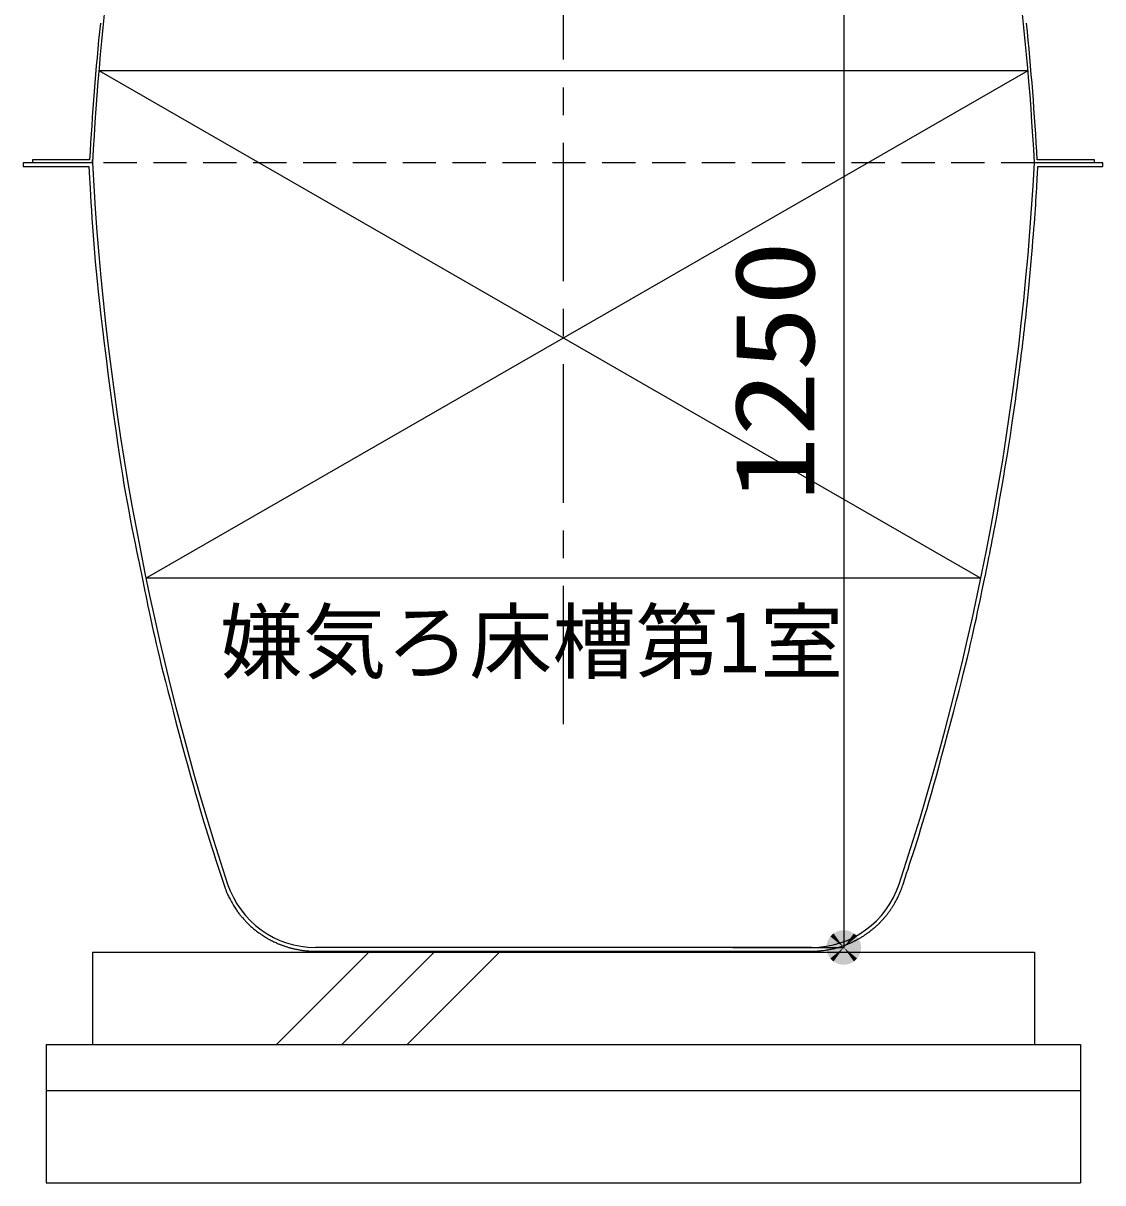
# Model space of a CAD drawing. Units: millimetres, scale not verified. Extents: x -8910 to 8910, y -6308 to 6308.
# Drawn here: x 443 to 1612, y -3613 to -2356 of the extents above; entities that cross this region are included whole.
import ezdxf
from ezdxf.enums import TextEntityAlignment as Align

# ---------------------------------------------------------------- set-up
doc = ezdxf.new("R2010")
doc.units = ezdxf.units.MM
doc.header["$LTSCALE"] = 30
doc.linetypes.add('CHAIN1', pattern=[8, 5, -1, 1, -1])
doc.linetypes.add('DASHED1', pattern=[1.8, 1.2, -0.6])
for name, color, linetype, lineweight in [('0-0_空気管', 3, 'Continuous', 25), ('0-1_機器', 2, 'Continuous', 25), ('0-2_製作', 4, 'Continuous', 25), ('0-4_00クル-フ-6寸法', 132, 'Continuous', 25)]:
    doc.layers.add(name, color=color, linetype=linetype, lineweight=lineweight)
doc.styles.add('ＭＳ ゴシック', font='')
doc.styles.get('ＭＳ ゴシック').set_extended_font_data('MS Gothic')

msp = doc.modelspace()

# ---------------------------------------------------------------- linework, layer by layer
at = {"layer": '0-0_空気管', "linetype": 'CHAIN1'}
msp.add_line((1027.67, -3115.82), (1027.67, -1482.67), dxfattribs=at)
at = {"layer": '0-0_空気管'}
for p, q in [((524.59, -2407.67), (1530.75, -2407.67)), ((524.59, -2407.67), (1479.73, -2957.67)), ((575.61, -2957.67), (1530.75, -2407.67)), ((517.67, -2507.67), (442.67, -2507.67)), ((514.63, -2504.47), (452.67, -2504.47)), ((517.67, -2507.67), (517.67, -2504.47)), ((1611.72, -2507.67), (1537.67, -2507.67)), ((1602.67, -2504.47), (1540.71, -2504.47)), ((1540.99, -2520.41), (1541.46, -2511.67)), ((1541.46, -2511.67), (1611.72, -2511.67)), ((1602.67, -2507.67), (1602.67, -2504.47)), ((1611.72, -2511.67), (1611.72, -2507.67)), ((568.1, -2941.1), (571.72, -2958.61)), ((1479.73, -2957.67), (575.61, -2957.67)), ((1296.29, -3357.67), (759.05, -3357.67))]:
    msp.add_line(p, q, dxfattribs=at)
at = {"layer": '0-0_空気管', "linetype": 'DASHED1'}
msp.add_line((1537.67, -2507.67), (517.67, -2507.67), dxfattribs=at)
at = {"layer": '0-0_空気管'}
for points in [[(442.67, -2511.67), (513.88, -2511.67), (514.54, -2524.12)], [(514.54, -2524.12), (514.83, -2529.34), (515.17, -2535.59), (515.57, -2542.71), (516.02, -2550.56), (516.53, -2558.99), (517.09, -2567.86), (517.7, -2577.02), (518.35, -2586.32), (519.05, -2595.67), (519.81, -2605.17), (520.66, -2614.95), (521.6, -2625.17), (522.67, -2635.98), (523.87, -2647.51), (525.23, -2659.91), (526.76, -2673.33), (528.48, -2687.84), (530.35, -2703.23), (532.35, -2719.19), (534.42, -2735.45), (536.55, -2751.71), (538.67, -2767.69), (540.77, -2783.07), (542.8, -2797.59), (544.73, -2811.01), (546.58, -2823.42), (548.36, -2834.95), (550.09, -2845.75), (551.79, -2855.96), (553.48, -2865.73), (555.18, -2875.2), (556.89, -2884.51), (558.65, -2893.78), (560.41, -2902.88), (562.14, -2911.69), (563.81, -2920.06), (565.39, -2927.85), (566.83, -2934.91), (568.1, -2941.1)], [(1519.87, -2744.43), (1521.09, -2735.07), (1522.29, -2725.7), (1522.89, -2721.01), (1523.49, -2716.33), (1524.08, -2711.65), (1524.66, -2706.96), (1525.23, -2702.27), (1525.8, -2697.58), (1526.36, -2692.88), (1526.91, -2688.1), (1527.46, -2683.18), (1528.03, -2678.04), (1528.6, -2672.62), (1529.2, -2666.83), (1529.82, -2660.6), (1530.49, -2653.87), (1531.19, -2646.61), (1531.91, -2638.91), (1532.66, -2630.92), (1533.4, -2622.79), (1534.13, -2614.67), (1534.84, -2606.71), (1535.51, -2599.03), (1536.13, -2591.8), (1536.69, -2585.11), (1537.19, -2578.95), (1537.64, -2573.22), (1538.05, -2567.86), (1538.42, -2562.79), (1538.76, -2557.94), (1539.07, -2553.24), (1539.37, -2548.61), (1539.65, -2544.01), (1539.92, -2539.47), (1540.18, -2535.08), (1540.42, -2530.91), (1540.63, -2527.03), (1540.83, -2523.5), (1540.99, -2520.41)], [(1483.62, -2958.61), (1484.89, -2952.45), (1485.43, -2949.86), (1486.07, -2946.76), (1486.79, -2943.23), (1487.59, -2939.34), (1488.44, -2935.16), (1489.32, -2930.76), (1490.23, -2926.21), (1491.15, -2921.59), (1492.06, -2916.94), (1492.97, -2912.22), (1493.89, -2907.35), (1494.84, -2902.26), (1495.83, -2896.87), (1496.87, -2891.12), (1497.96, -2884.93), (1499.14, -2878.23), (1500.4, -2870.98), (1501.71, -2863.3), (1503.06, -2855.32), (1504.43, -2847.19), (1505.79, -2839.06), (1507.11, -2831.07), (1508.37, -2823.37), (1509.55, -2816.11), (1510.62, -2809.4), (1511.6, -2803.19), (1512.5, -2797.41), (1513.32, -2792), (1514.08, -2786.88), (1514.8, -2781.97), (1515.48, -2777.21), (1516.13, -2772.52), (1516.77, -2767.84), (1517.41, -2763.16), (1518.03, -2758.48), (1518.65, -2753.8), (1519.26, -2749.12), (1519.87, -2744.43)], [(571.72, -2958.61), (573.65, -2967.95), (574.46, -2971.87), (575.43, -2976.55), (576.55, -2981.89), (577.78, -2987.78), (579.12, -2994.1), (580.55, -3000.75), (582.03, -3007.61), (583.56, -3014.58), (585.13, -3021.58), (586.75, -3028.69), (588.45, -3036), (590.26, -3043.63), (592.22, -3051.69), (594.34, -3060.28), (596.66, -3069.52), (599.21, -3079.51), (602, -3090.3), (604.98, -3101.73), (608.11, -3113.59), (611.32, -3125.65), (614.55, -3137.71), (617.75, -3149.55), (620.86, -3160.95), (623.82, -3171.69), (626.59, -3181.62), (629.19, -3190.78), (631.63, -3199.29), (633.96, -3207.25), (636.19, -3214.77), (638.36, -3221.96), (640.5, -3228.93), (642.63, -3235.77), (644.78, -3242.58), (646.91, -3249.27), (648.99, -3255.74), (650.98, -3261.89), (652.84, -3267.61), (654.54, -3272.79)], [(1479.91, -2976.55), (1480.88, -2971.87), (1483.62, -2958.61)], [(1395.08, -3290.2), (1398.06, -3281.14), (1399.31, -3277.34), (1400.8, -3272.79), (1402.5, -3267.61), (1404.36, -3261.89), (1406.35, -3255.74), (1408.43, -3249.27), (1410.56, -3242.58), (1412.71, -3235.77), (1414.84, -3228.93), (1416.98, -3221.96), (1419.15, -3214.77), (1421.38, -3207.25), (1423.71, -3199.29), (1426.15, -3190.78), (1428.75, -3181.62), (1431.51, -3171.69), (1434.48, -3160.95), (1437.59, -3149.55), (1440.79, -3137.71), (1444.02, -3125.65), (1447.23, -3113.59), (1450.36, -3101.73), (1453.34, -3090.3), (1456.13, -3079.51), (1458.68, -3069.52), (1461, -3060.28), (1463.12, -3051.69), (1465.08, -3043.63), (1466.89, -3036), (1468.59, -3028.69), (1470.21, -3021.58), (1471.78, -3014.58), (1473.31, -3007.61), (1474.79, -3000.75), (1476.22, -2994.1), (1477.56, -2987.78), (1478.79, -2981.89), (1479.91, -2976.55)], [(654.54, -3272.79), (656.03, -3277.34), (660.26, -3290.2)], [(660.26, -3290.2), (660.59, -3291.19), (660.73, -3291.61), (660.9, -3292.11), (661.08, -3292.68), (661.3, -3293.3), (661.53, -3293.97), (661.78, -3294.68), (662.04, -3295.4), (662.32, -3296.14), (662.61, -3296.87), (662.91, -3297.62), (663.23, -3298.39), (663.58, -3299.2), (663.98, -3300.05), (664.41, -3300.97), (664.9, -3301.97), (665.45, -3303.06), (666.06, -3304.24), (666.72, -3305.5), (667.43, -3306.82), (668.16, -3308.17), (668.91, -3309.52), (669.66, -3310.85), (670.41, -3312.14), (671.13, -3313.36), (671.82, -3314.5), (672.49, -3315.55), (673.12, -3316.53), (673.74, -3317.45), (674.35, -3318.32), (674.95, -3319.15), (675.55, -3319.95), (676.16, -3320.72), (676.77, -3321.48), (677.38, -3322.23), (677.97, -3322.94), (678.54, -3323.61), (679.08, -3324.23), (679.57, -3324.79)], [(1388.63, -3305.62), (1389.15, -3304.67), (1389.64, -3303.73), (1390.11, -3302.81), (1390.55, -3301.92), (1390.96, -3301.06), (1391.36, -3300.2), (1391.73, -3299.36), (1392.08, -3298.53), (1392.42, -3297.71), (1392.75, -3296.88), (1393.06, -3296.06), (1393.36, -3295.24), (1393.65, -3294.45), (1393.91, -3293.69), (1394.15, -3292.99), (1394.37, -3292.35), (1394.55, -3291.79), (1395.08, -3290.2)], [(1374.12, -3326.65), (1374.61, -3326.1), (1374.82, -3325.87), (1375.06, -3325.59), (1375.34, -3325.27), (1375.65, -3324.92), (1375.98, -3324.54), (1376.32, -3324.14), (1376.68, -3323.72), (1377.03, -3323.3), (1377.39, -3322.87), (1377.74, -3322.43), (1378.1, -3321.98), (1378.46, -3321.52), (1378.83, -3321.03), (1379.21, -3320.52), (1379.61, -3319.99), (1380.01, -3319.42), (1380.44, -3318.82), (1380.88, -3318.19), (1381.33, -3317.56), (1381.76, -3316.92), (1382.19, -3316.29), (1382.6, -3315.68), (1382.99, -3315.11), (1383.34, -3314.58), (1383.66, -3314.11), (1383.94, -3313.67), (1384.21, -3313.25), (1384.47, -3312.83), (1384.75, -3312.39), (1385.04, -3311.91), (1385.36, -3311.37), (1385.72, -3310.75), (1386.13, -3310.05), (1386.58, -3309.26), (1387.07, -3308.41), (1387.58, -3307.51), (1388.11, -3306.58), (1388.63, -3305.62)], [(679.57, -3324.79), (680, -3325.27), (681.22, -3326.65)], [(681.22, -3326.65), (682.14, -3327.7), (682.53, -3328.14), (683, -3328.66), (683.54, -3329.26), (684.13, -3329.91), (684.78, -3330.61), (685.46, -3331.33), (686.18, -3332.08), (686.91, -3332.82), (687.67, -3333.56), (688.44, -3334.3), (689.25, -3335.04), (690.1, -3335.79), (691, -3336.55), (691.95, -3337.33), (692.98, -3338.15), (694.08, -3339), (695.26, -3339.88), (696.51, -3340.79), (697.8, -3341.71), (699.11, -3342.63), (700.4, -3343.52), (701.67, -3344.38), (702.88, -3345.19), (704.01, -3345.94), (705.05, -3346.6), (706.01, -3347.2), (706.9, -3347.74), (707.75, -3348.25), (708.58, -3348.71), (709.42, -3349.16), (710.27, -3349.6), (711.16, -3350.05), (712.11, -3350.51), (713.1, -3350.99), (714.12, -3351.46), (715.14, -3351.94), (716.15, -3352.4), (717.13, -3352.84)], [(1356.99, -3342.14), (1357.68, -3341.62), (1358.45, -3341.05), (1359.28, -3340.42), (1360.14, -3339.74), (1361.04, -3339.04), (1361.95, -3338.32), (1362.85, -3337.6), (1363.73, -3336.89), (1364.57, -3336.2), (1365.36, -3335.53), (1366.09, -3334.9), (1366.79, -3334.28), (1367.44, -3333.68), (1368.06, -3333.1), (1368.66, -3332.52), (1369.24, -3331.95), (1369.81, -3331.37), (1370.36, -3330.8), (1370.9, -3330.23), (1371.42, -3329.67), (1371.9, -3329.14), (1372.35, -3328.64), (1372.76, -3328.18), (1373.12, -3327.79), (1374.12, -3326.65)], [(717.13, -3352.84), (718.06, -3353.25), (718.92, -3353.62), (719.71, -3353.96), (720.42, -3354.26), (721.09, -3354.53), (721.72, -3354.78), (722.34, -3355.02), (722.97, -3355.25), (723.63, -3355.48), (724.33, -3355.72), (725.08, -3355.97), (725.89, -3356.24), (726.72, -3356.51), (727.58, -3356.78), (728.43, -3357.05), (729.27, -3357.31), (730.08, -3357.56), (730.85, -3357.79), (731.56, -3358), (732.23, -3358.19), (732.89, -3358.36), (733.54, -3358.53), (734.22, -3358.7), (734.93, -3358.86), (735.71, -3359.03), (736.57, -3359.21), (737.52, -3359.41), (738.55, -3359.62), (739.65, -3359.83), (740.78, -3360.04), (741.94, -3360.25), (743.09, -3360.46), (744.23, -3360.65), (745.32, -3360.82), (746.36, -3360.97), (747.34, -3361.11), (748.27, -3361.22), (749.17, -3361.32), (750.04, -3361.4)], [(1331.96, -3355.36), (1332.69, -3355.1), (1333.35, -3354.86), (1333.94, -3354.64), (1334.5, -3354.42), (1335.04, -3354.21), (1335.58, -3353.98), (1336.14, -3353.75), (1336.74, -3353.49), (1337.38, -3353.21), (1338.07, -3352.9), (1338.79, -3352.58), (1339.53, -3352.25), (1340.27, -3351.91), (1341, -3351.57), (1341.71, -3351.24), (1342.38, -3350.92), (1343.01, -3350.62), (1343.59, -3350.33), (1344.16, -3350.05), (1344.71, -3349.76), (1345.26, -3349.46), (1345.83, -3349.15), (1346.43, -3348.82), (1347.06, -3348.45), (1347.75, -3348.05), (1348.47, -3347.63), (1349.22, -3347.18), (1349.99, -3346.73), (1350.75, -3346.27), (1351.49, -3345.81), (1352.21, -3345.37), (1352.88, -3344.95), (1353.5, -3344.55), (1354.08, -3344.17), (1354.64, -3343.8), (1355.2, -3343.43), (1355.76, -3343.03), (1356.35, -3342.61), (1356.99, -3342.14)], [(750.04, -3361.4), (750.88, -3361.47), (751.71, -3361.52), (752.53, -3361.57), (753.34, -3361.6), (754.14, -3361.63), (754.92, -3361.64), (755.65, -3361.66), (756.34, -3361.66), (756.96, -3361.67), (757.5, -3361.67)], [(757.5, -3361.67), (1297.87, -3361.67), (1298.34, -3361.67), (1298.86, -3361.66), (1299.42, -3361.66), (1300.01, -3361.65), (1300.62, -3361.63), (1301.23, -3361.61), (1301.85, -3361.59), (1302.49, -3361.55), (1303.14, -3361.51), (1303.84, -3361.46), (1304.58, -3361.39), (1305.39, -3361.32), (1306.27, -3361.22), (1307.23, -3361.11), (1308.29, -3360.97), (1309.43, -3360.82), (1310.62, -3360.66), (1311.84, -3360.49), (1313.07, -3360.3), (1314.29, -3360.11), (1315.48, -3359.92), (1316.61, -3359.72), (1317.66, -3359.53), (1318.66, -3359.33), (1319.61, -3359.13), (1320.53, -3358.92), (1321.43, -3358.7), (1322.33, -3358.46), (1323.25, -3358.2), (1324.2, -3357.92), (1325.19, -3357.62), (1326.21, -3357.3), (1327.24, -3356.97), (1328.27, -3356.63), (1329.27, -3356.29), (1330.23, -3355.96), (1331.13, -3355.65), (1331.96, -3355.36)]]:
    msp.add_lwpolyline(points, dxfattribs=at)
for centre, radius, start, end in [((3513.56, -2664.68), 3000, 168.01242, 177), ((-1458.22, -2664.68), 3000, 2.99998, 11.98755), ((3513.56, -2664.68), 3003.2, 174.10699, 176.94209), ((-1458.22, -2664.68), 3003.2, 3.05789, 5.89299), ((3513.56, -2350.66), 3000, 183, 198.226), ((-1458.22, -2350.66), 3000, 341.77399, 357), ((759.05, -3257.67), 100, 198.226, 270), ((1296.29, -3257.67), 100, 270, 341.77399)]:
    msp.add_arc(centre, radius, start, end, dxfattribs=at)
at = {"layer": '0-1_機器'}
for p, q in [((517.67, -3362.67), (1537.67, -3362.67)), ((517.67, -3362.67), (517.67, -3462.67)), ((716.88, -3462.67), (816.88, -3362.67)), ((787.59, -3462.67), (887.59, -3362.67)), ((858.3, -3462.67), (958.3, -3362.67)), ((1537.67, -3362.67), (1537.67, -3462.67)), ((467.67, -3462.67), (1587.67, -3462.67)), ((467.67, -3462.67), (467.67, -3612.67)), ((1587.67, -3462.67), (1587.67, -3612.67)), ((467.67, -3512.67), (1587.67, -3512.67)), ((467.67, -3612.67), (1587.67, -3612.67))]:
    msp.add_line(p, q, dxfattribs=at)
at = {"layer": '0-2_製作', "color": 3}
for p, q in [((442.67, -2507.67), (442.67, -2511.67)), ((452.67, -2504.47), (452.67, -2507.67))]:
    msp.add_line(p, q, dxfattribs=at)
at = {"layer": '0-4_00クル-フ-6寸法', "color": 4}
for p in [(1331.17, -2107.67), (1211.17, -3357.67)]:
    msp.add_line(p, (1331.17, -3357.67), dxfattribs=at)
at = {"layer": '0-4_00クル-フ-6寸法'}
for points in [[(1331.17, -3357.67), (1320.15, -3342.5), (1322.14, -3341.24)], [(1331.17, -3357.67), (1322.14, -3341.24), (1324.27, -3340.24)], [(1331.17, -3357.67), (1324.27, -3340.24), (1326.51, -3339.51)], [(1331.17, -3357.67), (1326.51, -3339.51), (1328.82, -3339.07)], [(1331.17, -3357.67), (1328.82, -3339.07), (1331.17, -3338.92)], [(1331.17, -3357.67), (1331.17, -3338.92), (1333.52, -3339.07)], [(1331.17, -3357.67), (1333.52, -3339.07), (1335.83, -3339.51)], [(1331.17, -3357.67), (1335.83, -3339.51), (1338.07, -3340.24)], [(1331.17, -3357.67), (1338.07, -3340.24), (1340.2, -3341.24)], [(1331.17, -3357.67), (1340.2, -3341.24), (1342.19, -3342.5)], [(1331.17, -3357.67), (1312.46, -3356.49), (1312.75, -3354.16)], [(1331.17, -3357.67), (1312.75, -3354.16), (1313.34, -3351.88)], [(1331.17, -3357.67), (1313.34, -3351.88), (1314.2, -3349.69)], [(1331.17, -3357.67), (1314.2, -3349.69), (1315.34, -3347.62)], [(1331.17, -3357.67), (1315.34, -3347.62), (1316.72, -3345.72)], [(1331.17, -3357.67), (1316.72, -3345.72), (1318.33, -3344)], [(1331.17, -3357.67), (1318.33, -3344), (1320.15, -3342.5)], [(1331.17, -3357.67), (1342.19, -3342.5), (1344.01, -3344)], [(1331.17, -3357.67), (1344.01, -3344), (1345.62, -3345.72)], [(1331.17, -3357.67), (1345.62, -3345.72), (1347, -3347.62)], [(1331.17, -3357.67), (1347, -3347.62), (1348.14, -3349.69)], [(1331.17, -3357.67), (1348.14, -3349.69), (1349, -3351.88)], [(1331.17, -3357.67), (1349, -3351.88), (1349.59, -3354.16)], [(1331.17, -3357.67), (1349.59, -3354.16), (1349.88, -3356.49)], [(1331.17, -3357.67), (1312.46, -3358.85), (1312.46, -3356.49)], [(1331.17, -3357.67), (1312.75, -3361.18), (1312.46, -3358.85)], [(1331.17, -3357.67), (1313.34, -3363.47), (1312.75, -3361.18)], [(1331.17, -3357.67), (1314.2, -3365.65), (1313.34, -3363.47)], [(1331.17, -3357.67), (1315.34, -3367.72), (1314.2, -3365.65)], [(1331.17, -3357.67), (1316.72, -3369.62), (1315.34, -3367.72)], [(1331.17, -3357.67), (1318.33, -3371.34), (1316.72, -3369.62)], [(1331.17, -3357.67), (1320.15, -3372.84), (1318.33, -3371.34)], [(1331.17, -3357.67), (1322.14, -3374.1), (1320.15, -3372.84)], [(1331.17, -3357.67), (1324.27, -3375.1), (1322.14, -3374.1)], [(1331.17, -3357.67), (1326.51, -3375.83), (1324.27, -3375.1)], [(1331.17, -3357.67), (1328.82, -3376.27), (1326.51, -3375.83)], [(1331.17, -3357.67), (1331.17, -3376.42), (1328.82, -3376.27)], [(1331.17, -3357.67), (1349.88, -3356.49), (1349.88, -3358.85)], [(1331.17, -3357.67), (1333.52, -3376.27), (1331.17, -3376.42)], [(1331.17, -3357.67), (1335.83, -3375.83), (1333.52, -3376.27)], [(1331.17, -3357.67), (1338.07, -3375.1), (1335.83, -3375.83)], [(1331.17, -3357.67), (1340.2, -3374.1), (1338.07, -3375.1)], [(1331.17, -3357.67), (1342.19, -3372.84), (1340.2, -3374.1)], [(1331.17, -3357.67), (1344.01, -3371.34), (1342.19, -3372.84)], [(1331.17, -3357.67), (1345.62, -3369.62), (1344.01, -3371.34)], [(1331.17, -3357.67), (1347, -3367.72), (1345.62, -3369.62)], [(1331.17, -3357.67), (1348.14, -3365.65), (1347, -3367.72)], [(1331.17, -3357.67), (1349, -3363.47), (1348.14, -3365.65)], [(1331.17, -3357.67), (1349.59, -3361.18), (1349, -3363.47)], [(1331.17, -3357.67), (1349.88, -3358.85), (1349.59, -3361.18)]]:
    msp.add_solid(points, dxfattribs=at)

# ---------------------------------------------------------------- texts
at = {"layer": '0-0_空気管', "color": 4, "style": 'ＭＳ ゴシック'}
msp.add_text('嫌気ろ床槽第1室', height=65.98, dxfattribs=at).set_placement((655.72, -3079.29), align=Align.BOTTOM_LEFT)
at = {"layer": '0-4_00クル-フ-6寸法', "color": 3, "style": 'ＭＳ ゴシック', "width": 1.2}
msp.add_text('1250', height=86.66, rotation=90, dxfattribs=at).set_placement((1325.32, -2874.96), align=Align.BOTTOM_LEFT)

doc.saveas('drawing.dxf')
